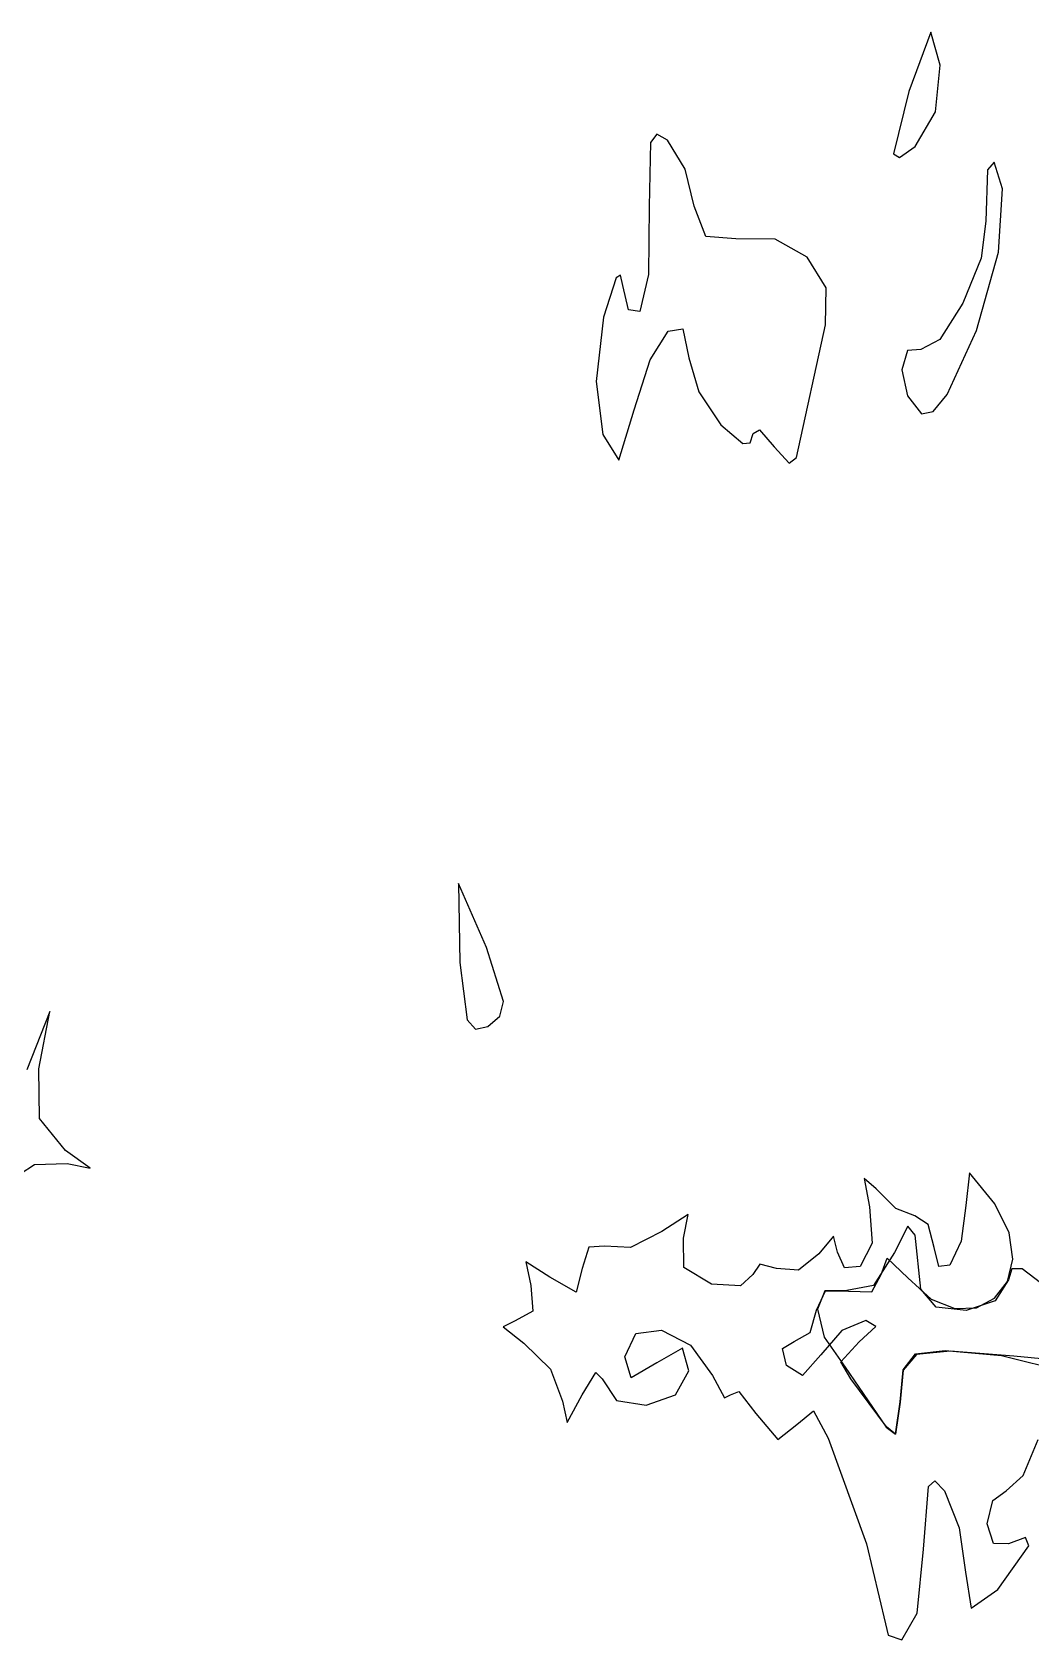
# Model space of a CAD drawing. Extents: x 21 to 195, y 1 to 197.
# Drawn here: x 85.08 to 101.62, y 26.11 to 52.73 of the extents above; entities that cross this region are included whole.
import ezdxf

# ---------------------------------------------------------------- set-up
doc = ezdxf.new("R2010")
doc.units = 0

msp = doc.modelspace()

# ---------------------------------------------------------------- linework, layer by layer
at = {"layer": 'Layer 1'}
for p, q in [((99.962777, 52.729224), (99.598049, 51.749207)), ((100.118749, 52.181007), (99.962777, 52.729224)), ((100.040609, 51.410011), (100.118749, 52.181007)), ((99.598049, 51.749207), (99.344887, 50.71151)), ((99.704235, 50.836923), (100.040609, 51.410011)), ((95.320307, 50.903995), (95.299449, 49.83962)), ((95.425804, 51.041209), (95.320307, 50.903995)), ((95.60178, 50.940992), (95.425804, 51.041209)), ((95.892777, 50.45923), (95.60178, 50.940992)), ((99.344887, 50.71151), (99.444905, 50.655319)), ((99.444905, 50.655319), (99.704235, 50.836923)), ((96.044869, 49.84597), (95.892777, 50.45923)), ((100.900858, 50.447456), (100.87193, 49.596555)), ((101.010925, 50.574588), (100.900858, 50.447456)), ((101.149566, 50.137364), (101.010925, 50.574588)), ((101.084473, 49.087965), (101.149566, 50.137364)), ((95.299449, 49.83962), (95.289307, 48.715713)), ((96.235942, 49.346127), (96.044869, 49.84597)), ((100.87193, 49.596555), (100.795328, 48.986586)), ((96.734197, 49.305866), (96.235942, 49.346127)), ((97.386495, 49.302956), (96.734197, 49.305866)), ((97.917414, 49.00186), (97.386495, 49.302956)), ((98.227936, 48.497432), (97.917414, 49.00186)), ((100.720368, 47.787907), (101.084473, 49.087965)), ((100.795328, 48.986586), (100.493796, 48.239198)), ((94.752202, 48.660283), (94.540976, 48.008349)), ((94.824742, 48.703972), (94.752202, 48.660283)), ((94.861299, 48.536458), (94.824742, 48.703972)), ((94.958577, 48.130939), (94.861299, 48.536458)), ((95.289307, 48.715713), (95.14211, 48.105363)), ((98.21904, 47.884524), (98.227936, 48.497432)), ((100.493796, 48.239198), (100.112162, 47.639911)), ((94.540976, 48.008349), (94.420635, 46.941769)), ((95.14211, 48.105363), (94.958577, 48.130939)), ((95.314911, 47.30292), (95.611702, 47.779087)), ((95.611702, 47.779087), (95.854848, 47.818494)), ((95.854848, 47.818494), (95.955616, 47.336307)), ((97.741025, 45.684953), (98.21904, 47.884524)), ((100.235017, 46.730537), (100.720368, 47.787907)), ((99.57503, 47.454796), (99.483396, 47.137693)), ((99.795252, 47.474243), (99.57503, 47.454796)), ((100.112162, 47.639911), (99.795252, 47.474243)), ((95.05321, 46.474823), (95.314911, 47.30292)), ((95.955616, 47.336307), (96.12027, 46.775533)), ((99.483396, 47.137693), (99.578249, 46.705452)), ((94.420635, 46.941769), (94.529687, 46.06807)), ((96.12027, 46.775533), (96.483328, 46.225409)), ((99.578249, 46.705452), (99.806188, 46.409206)), ((100.002427, 46.447033), (100.235017, 46.730537)), ((94.798592, 45.642664), (95.05321, 46.474823)), ((99.806188, 46.409206), (100.002427, 46.447033)), ((94.529687, 46.06807), (94.798592, 45.642664)), ((96.483328, 46.225409), (96.848436, 45.917379)), ((96.970399, 45.926475), (97.019242, 46.082887)), ((97.019242, 46.082887), (97.123664, 46.144623)), ((97.123664, 46.144623), (97.366728, 45.861342)), ((96.848436, 45.917379), (96.970399, 45.926475)), ((97.366728, 45.861342), (97.617774, 45.591246)), ((97.617774, 45.591246), (97.741025, 45.684953)), ((92.604578, 37.571059), (92.140322, 38.629393)), ((92.140322, 38.629393), (92.164311, 37.320587)), ((92.885918, 36.675885), (92.604578, 37.571059)), ((92.164311, 37.320587), (92.284388, 36.371526)), ((85.376509, 36.512725), (84.994098, 35.547877)), ((85.195887, 35.561283), (85.376509, 36.512725)), ((92.824149, 36.432424), (92.885918, 36.675885)), ((92.284388, 36.371526), (92.425107, 36.219555)), ((92.425107, 36.219555), (92.628567, 36.262253)), ((92.628567, 36.262253), (92.824149, 36.432424)), ((85.206162, 34.741691), (85.195887, 35.561283)), ((85.634743, 34.211554), (85.206162, 34.741691)), ((86.041981, 33.915221), (85.634743, 34.211554)), ((84.649434, 33.669687), (85.120966, 33.975016)), ((85.120966, 33.975016), (85.662612, 33.995654)), ((85.662612, 33.995654), (86.041981, 33.915221)), ((100.603863, 33.840564), (100.54173, 33.298565)), ((101.022919, 33.328198), (100.603863, 33.840564)), ((99.058651, 33.57232), (98.861537, 33.746681)), ((98.861537, 33.746681), (98.94541, 33.279162)), ((99.381752, 33.247191), (99.058651, 33.57232)), ((100.54173, 33.298565), (100.464824, 32.709381)), ((101.262368, 32.84856), (101.022919, 33.328198)), ((95.946047, 33.150707), (95.507941, 32.866412)), ((95.869538, 32.755287), (95.946047, 33.150707)), ((98.94541, 33.279162), (98.988713, 32.672957)), ((99.699296, 33.127115), (99.381752, 33.247191)), ((99.921238, 32.983622), (99.699296, 33.127115)), ((95.507941, 32.866412), (94.990327, 32.600329)), ((95.874389, 32.272819), (95.869538, 32.755287)), ((98.352125, 32.789991), (98.106151, 32.498817)), ((98.41977, 32.523159), (98.352125, 32.789991)), ((99.583541, 32.954871), (99.359571, 32.518572)), ((99.703529, 32.808556), (99.583541, 32.954871)), ((99.795605, 31.913911), (99.703529, 32.808556)), ((100.015385, 32.601475), (99.921238, 32.983622)), ((101.321044, 32.41038), (101.262368, 32.84856)), ((94.299941, 32.609104), (94.191726, 32.257164)), ((94.560026, 32.622642), (94.299941, 32.609104)), ((94.990327, 32.600329), (94.560026, 32.622642)), ((98.106151, 32.498817), (97.773525, 32.226649)), ((98.531292, 32.263602), (98.41977, 32.523159)), ((98.988713, 32.672957), (98.792304, 32.288208)), ((99.359571, 32.518572), (99.0116, 31.971943)), ((100.094099, 32.288605), (100.015385, 32.601475)), ((100.464824, 32.709381), (100.279969, 32.311492)), ((93.654445, 32.109703), (93.258805, 32.364497)), ((93.258805, 32.364497), (93.339414, 31.976353)), ((94.191726, 32.257164), (94.089905, 31.860642)), ((96.332736, 31.994344), (95.874389, 32.272819)), ((97.129132, 32.326264), (97.01395, 32.156975)), ((97.406239, 32.255047), (97.129132, 32.326264)), ((97.773525, 32.226649), (97.406239, 32.255047)), ((98.792304, 32.288208), (98.531292, 32.263602)), ((99.141907, 32.153447), (99.238833, 32.425748)), ((99.238833, 32.425748), (99.582879, 32.103)), ((100.279969, 32.311492), (100.094099, 32.288605)), ((101.229412, 32.039569), (101.321044, 32.41038)), ((101.303273, 32.250616), (101.247286, 32.068075)), ((101.47743, 32.249667), (101.303273, 32.250616)), ((102.217425, 31.682489), (101.47743, 32.249667)), ((93.339414, 31.976353), (93.37456, 31.54905)), ((94.089905, 31.860642), (93.654445, 32.109703)), ((96.813837, 31.968636), (96.332736, 31.994344)), ((97.01395, 32.156975), (96.813837, 31.968636)), ((99.0116, 31.971943), (98.569701, 31.889922)), ((98.984788, 31.866727), (99.141907, 32.153447)), ((99.582879, 32.103), (99.969088, 31.748273)), ((101.017936, 31.76204), (101.229412, 32.039569)), ((101.247286, 32.068075), (101.02944, 31.718301)), ((98.072284, 31.562897), (98.215953, 31.884983)), ((98.210088, 31.882723), (98.084367, 31.582564)), ((98.569701, 31.889922), (98.210088, 31.882723)), ((98.215953, 31.884983), (98.601451, 31.877928)), ((98.601451, 31.877928), (98.984788, 31.866727)), ((100.049368, 31.614199), (99.795605, 31.913911)), ((99.969088, 31.748273), (100.35731, 31.59048)), ((101.02944, 31.718301), (100.54539, 31.558002)), ((100.717081, 31.603706), (101.017936, 31.76204)), ((93.37456, 31.54905), (93.082945, 31.386861)), ((97.962482, 31.19689), (98.072284, 31.562897)), ((98.084367, 31.582564), (98.195051, 31.11929)), ((100.54539, 31.558002), (100.049368, 31.614199)), ((100.35731, 31.59048), (100.717081, 31.603706)), ((93.082945, 31.386861), (92.879348, 31.288303)), ((92.879348, 31.288303), (93.221587, 31.016444)), ((94.897282, 30.793841), (95.078285, 31.180987)), ((95.078285, 31.180987), (95.500753, 31.233005)), ((95.500753, 31.233005), (95.983877, 30.988359)), ((97.698692, 31.044666), (97.962482, 31.19689)), ((98.490105, 31.227096), (98.138606, 30.823121)), ((98.883673, 31.392152), (98.490105, 31.227096)), ((98.77784, 31.039374), (99.050096, 31.294477)), ((99.050096, 31.294477), (98.883673, 31.392152)), ((93.221587, 31.016444), (93.664984, 30.586143)), ((95.853619, 30.935966), (95.426449, 30.691888)), ((95.955616, 30.558538), (95.853619, 30.935966)), ((95.983877, 30.988359), (96.346847, 30.485513)), ((97.507178, 30.92772), (97.698692, 31.044666)), ((97.570986, 30.646732), (97.507178, 30.92772)), ((98.195051, 31.11929), (98.544654, 30.622744)), ((98.47035, 30.711908), (98.77784, 31.039374)), ((99.706616, 30.839614), (100.202545, 30.896312)), ((100.281771, 30.887288), (99.726769, 30.833396)), ((100.202545, 30.896312), (101.134044, 30.813244)), ((101.33548, 30.802308), (100.281771, 30.887288)), ((95.000205, 30.443224), (94.897282, 30.793841)), ((95.426449, 30.691888), (95.000205, 30.443224)), ((97.835482, 30.485425), (97.570986, 30.646732)), ((98.138606, 30.823121), (97.835482, 30.485425)), ((98.636729, 30.427304), (98.47035, 30.711908)), ((98.544654, 30.622744), (99.22234, 29.627204)), ((99.504772, 30.57879), (99.706616, 30.839614)), ((99.726769, 30.833396), (99.506134, 30.574253)), ((101.134044, 30.813244), (102.675375, 30.429245)), ((103.187565, 30.622038), (101.33548, 30.802308)), ((93.664984, 30.586143), (93.863642, 30.056888)), ((94.191726, 30.162721), (94.413182, 30.531418)), ((94.413182, 30.531418), (94.51981, 30.427304)), ((94.51981, 30.427304), (94.75993, 30.071522)), ((95.73653, 30.160852), (95.955616, 30.558538)), ((96.346847, 30.485513), (96.544314, 30.112053)), ((99.226221, 29.633554), (98.636729, 30.427304)), ((99.455527, 30.049479), (99.504772, 30.57879)), ((99.506134, 30.574253), (99.455527, 30.043482)), ((93.941959, 29.707637), (94.191726, 30.162721)), ((95.251736, 29.990609), (95.73653, 30.160852)), ((96.544314, 30.112053), (96.647061, 30.162721)), ((96.647061, 30.162721), (96.784865, 30.218151)), ((96.784865, 30.218151), (97.065808, 29.855804)), ((93.863642, 30.056888), (93.941959, 29.707637)), ((94.75993, 30.071522), (95.251736, 29.990609)), ((97.065808, 29.855804), (97.430757, 29.426121)), ((97.741731, 29.669537), (98.020911, 29.897079)), ((98.020911, 29.897079), (98.262784, 29.447287)), ((99.378489, 29.511184), (99.455527, 30.049479)), ((99.455527, 30.043482), (99.379635, 29.510302)), ((97.430757, 29.426121), (97.741731, 29.669537)), ((99.22234, 29.627204), (99.378489, 29.511184)), ((99.379635, 29.510302), (99.226221, 29.633554)), ((98.262784, 29.447287), (98.894962, 27.693275)), ((101.49401, 28.825119), (101.737295, 29.426121)), ((101.209186, 28.57522), (101.49401, 28.825119)), ((99.841466, 27.605081), (99.922869, 28.647231)), ((99.922869, 28.647231), (100.029585, 28.741582)), ((100.029585, 28.741582), (100.188952, 28.57522)), ((100.188952, 28.57522), (100.432016, 27.960901)), ((100.986892, 28.413604), (101.209186, 28.57522)), ((100.894508, 28.025239), (100.986892, 28.413604)), ((100.432016, 27.960901), (100.536438, 27.227255)), ((100.998137, 27.700904), (100.894508, 28.025239)), ((98.894962, 27.693275), (99.214579, 26.370358)), ((101.247286, 27.693275), (100.998137, 27.700904)), ((101.529734, 27.798838), (101.247286, 27.693275)), ((101.584145, 27.663598), (101.529734, 27.798838)), ((99.734133, 26.546129), (99.841466, 27.605081)), ((101.070897, 26.937272), (101.584145, 27.663598)), ((100.536438, 27.227255), (100.629043, 26.632868)), ((100.629043, 26.632868), (101.070897, 26.937272)), ((99.214579, 26.370358), (99.258897, 26.183429)), ((99.483396, 26.105774), (99.734133, 26.546129)), ((99.258897, 26.183429), (99.483396, 26.105774))]:
    msp.add_line(p, q, dxfattribs=at)

doc.saveas('drawing.dxf')
